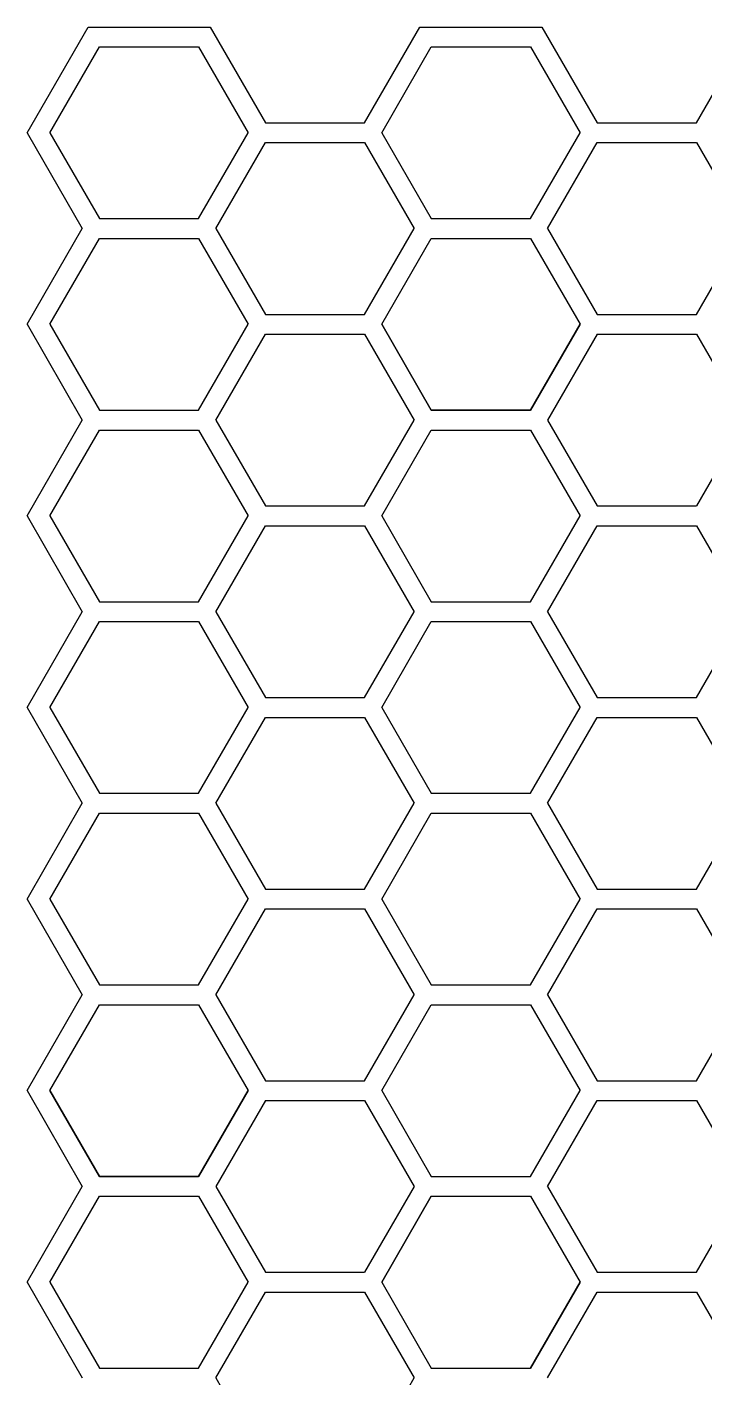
# Model space of a CAD drawing. Header units: millimetres. Extents: x 606 to 1123, y -612 to 146.
# Drawn here: x 605.7 to 742.4, y -146.7 to 125.7 of the extents above; entities that cross this region are included whole.
import ezdxf

# ---------------------------------------------------------------- set-up
doc = ezdxf.new("R2010")
doc.units = ezdxf.units.MM
doc.layers.get('0').update_dxf_attribs({"linetype": 'CONTINUOUS', "lineweight": 25})

msp = doc.modelspace()

# ---------------------------------------------------------------- linework, layer by layer
for p, q in [((605.67, 104.42), (617.98, 125.74)), ((605.67, 104.42), (617.98, 125.74)), ((605.67, 104.42), (617.98, 125.74)), ((617.98, 125.74), (642.6, 125.74)), ((617.98, 125.74), (642.6, 125.74)), ((617.98, 125.74), (642.6, 125.74)), ((642.6, 125.74), (653.76, 106.42)), ((642.6, 125.74), (653.76, 106.42)), ((642.6, 125.74), (653.76, 106.42)), ((673.76, 106.42), (684.91, 125.74)), ((673.76, 106.42), (684.91, 125.74)), ((673.76, 106.42), (684.91, 125.74)), ((684.91, 125.74), (709.53, 125.74)), ((684.91, 125.74), (709.53, 125.74)), ((684.91, 125.74), (709.53, 125.74)), ((709.53, 125.74), (720.68, 106.42)), ((709.53, 125.74), (720.68, 106.42)), ((709.53, 125.74), (720.68, 106.42)), ((740.68, 106.42), (751.84, 125.74)), ((740.68, 106.42), (751.84, 125.74)), ((740.68, 106.42), (751.84, 125.74)), ((610.29, 104.42), (620.29, 121.74)), ((610.29, 104.42), (620.29, 121.74)), ((610.29, 104.42), (620.29, 121.74)), ((620.29, 121.74), (640.29, 121.74)), ((620.29, 121.74), (640.29, 121.74)), ((620.29, 121.74), (640.29, 121.74)), ((640.29, 121.74), (650.29, 104.42)), ((640.29, 121.74), (650.29, 104.42)), ((640.29, 121.74), (650.29, 104.42)), ((677.22, 104.42), (687.22, 121.74)), ((677.22, 104.42), (687.22, 121.74)), ((677.22, 104.42), (687.22, 121.74)), ((687.22, 121.74), (707.22, 121.74)), ((687.22, 121.74), (707.22, 121.74)), ((687.22, 121.74), (707.22, 121.74)), ((707.22, 121.74), (717.22, 104.42)), ((707.22, 121.74), (717.22, 104.42)), ((707.22, 121.74), (717.22, 104.42)), ((653.76, 106.42), (673.76, 106.42)), ((653.76, 106.42), (673.76, 106.42)), ((653.76, 106.42), (673.76, 106.42)), ((720.68, 106.42), (740.68, 106.42)), ((720.68, 106.42), (740.68, 106.42)), ((720.68, 106.42), (740.68, 106.42)), ((605.67, 104.42), (616.83, 85.1)), ((605.67, 104.42), (616.83, 85.1)), ((605.67, 104.42), (616.83, 85.1)), ((610.29, 104.42), (620.29, 87.1)), ((610.29, 104.42), (620.29, 87.1)), ((610.29, 104.42), (620.29, 87.1)), ((640.29, 87.1), (650.29, 104.42)), ((640.29, 87.1), (650.29, 104.42)), ((640.29, 87.1), (650.29, 104.42)), ((677.22, 104.42), (687.22, 87.1)), ((677.22, 104.42), (687.22, 87.1)), ((677.22, 104.42), (687.22, 87.1)), ((707.22, 87.1), (717.22, 104.42)), ((707.22, 87.1), (717.22, 104.42)), ((707.22, 87.1), (717.22, 104.42)), ((643.76, 85.1), (653.76, 102.42)), ((643.76, 85.1), (653.76, 102.42)), ((643.76, 85.1), (653.76, 102.42)), ((653.76, 102.42), (673.76, 102.42)), ((653.76, 102.42), (673.76, 102.42)), ((653.76, 102.42), (673.76, 102.42)), ((673.76, 102.42), (683.76, 85.1)), ((673.76, 102.42), (683.76, 85.1)), ((673.76, 102.42), (683.76, 85.1)), ((710.68, 85.1), (720.68, 102.42)), ((710.68, 85.1), (720.68, 102.42)), ((710.68, 85.1), (720.68, 102.42)), ((720.68, 102.42), (740.68, 102.42)), ((720.68, 102.42), (740.68, 102.42)), ((720.68, 102.42), (740.68, 102.42)), ((740.68, 102.42), (750.68, 85.1)), ((740.68, 102.42), (750.68, 85.1)), ((740.68, 102.42), (750.68, 85.1)), ((605.67, 65.78), (616.83, 85.1)), ((605.67, 65.78), (616.83, 85.1)), ((605.67, 65.78), (616.83, 85.1)), ((620.29, 87.1), (640.29, 87.1)), ((620.29, 87.1), (640.29, 87.1)), ((620.29, 87.1), (640.29, 87.1)), ((643.76, 85.1), (653.76, 67.78)), ((643.76, 85.1), (653.76, 67.78)), ((643.76, 85.1), (653.76, 67.78)), ((673.76, 67.78), (683.76, 85.1)), ((673.76, 67.78), (683.76, 85.1)), ((673.76, 67.78), (683.76, 85.1)), ((687.22, 87.1), (707.22, 87.1)), ((687.22, 87.1), (707.22, 87.1)), ((687.22, 87.1), (707.22, 87.1)), ((687.22, 87.1), (707.22, 87.1)), ((687.22, 87.1), (707.22, 87.1)), ((687.22, 87.1), (707.22, 87.1)), ((687.22, 87.1), (707.22, 87.1)), ((687.22, 87.1), (707.22, 87.1)), ((687.22, 87.1), (707.22, 87.1)), ((710.68, 85.1), (720.68, 67.78)), ((710.68, 85.1), (720.68, 67.78)), ((710.68, 85.1), (720.68, 67.78)), ((740.68, 67.78), (750.68, 85.1)), ((740.68, 67.78), (750.68, 85.1)), ((740.68, 67.78), (750.68, 85.1)), ((610.29, 65.78), (620.29, 83.1)), ((610.29, 65.78), (620.29, 83.1)), ((610.29, 65.78), (620.29, 83.1)), ((620.29, 83.1), (640.29, 83.1)), ((620.29, 83.1), (640.29, 83.1)), ((620.29, 83.1), (640.29, 83.1)), ((640.29, 83.1), (650.29, 65.78)), ((640.29, 83.1), (650.29, 65.78)), ((640.29, 83.1), (650.29, 65.78)), ((677.22, 65.78), (687.22, 83.1)), ((677.22, 65.78), (687.22, 83.1)), ((677.22, 65.78), (687.22, 83.1)), ((687.22, 83.1), (707.22, 83.1)), ((687.22, 83.1), (707.22, 83.1)), ((687.22, 83.1), (707.22, 83.1)), ((687.22, 83.1), (707.22, 83.1)), ((687.22, 83.1), (707.22, 83.1)), ((687.22, 83.1), (707.22, 83.1)), ((707.22, 83.1), (717.22, 65.78)), ((707.22, 83.1), (717.22, 65.78)), ((707.22, 83.1), (717.22, 65.78)), ((605.67, 65.78), (616.83, 46.46)), ((605.67, 65.78), (616.83, 46.46)), ((605.67, 65.78), (616.83, 46.46)), ((610.29, 65.78), (620.29, 48.46)), ((610.29, 65.78), (620.29, 48.46)), ((610.29, 65.78), (620.29, 48.46)), ((640.29, 48.46), (650.29, 65.78)), ((640.29, 48.46), (650.29, 65.78)), ((640.29, 48.46), (650.29, 65.78)), ((653.76, 67.78), (673.76, 67.78)), ((653.76, 67.78), (673.76, 67.78)), ((653.76, 67.78), (673.76, 67.78)), ((677.22, 65.78), (687.22, 48.46)), ((687.22, 48.46), (677.22, 65.78)), ((677.22, 65.78), (687.22, 48.46)), ((687.22, 48.46), (677.22, 65.78)), ((677.22, 65.78), (687.22, 48.46)), ((687.22, 48.46), (677.22, 65.78)), ((717.22, 65.78), (707.22, 48.46)), ((707.22, 48.46), (717.22, 65.78)), ((717.22, 65.78), (707.22, 48.46)), ((707.22, 48.46), (717.22, 65.78)), ((717.22, 65.78), (707.22, 48.46)), ((707.22, 48.46), (717.22, 65.78)), ((720.68, 67.78), (740.68, 67.78)), ((720.68, 67.78), (740.68, 67.78)), ((720.68, 67.78), (740.68, 67.78)), ((643.76, 46.46), (653.76, 63.78)), ((643.76, 46.46), (653.76, 63.78)), ((643.76, 46.46), (653.76, 63.78)), ((653.76, 63.78), (673.76, 63.78)), ((653.76, 63.78), (673.76, 63.78)), ((653.76, 63.78), (673.76, 63.78)), ((673.76, 63.78), (683.76, 46.46)), ((673.76, 63.78), (683.76, 46.46)), ((673.76, 63.78), (683.76, 46.46)), ((720.68, 63.78), (710.68, 46.46)), ((720.68, 63.78), (710.68, 46.46)), ((720.68, 63.78), (710.68, 46.46)), ((720.68, 63.78), (740.68, 63.78)), ((720.68, 63.78), (740.68, 63.78)), ((720.68, 63.78), (740.68, 63.78)), ((740.68, 63.78), (750.68, 46.46)), ((740.68, 63.78), (750.68, 46.46)), ((740.68, 63.78), (750.68, 46.46)), ((605.67, 27.14), (616.83, 46.46)), ((605.67, 27.14), (616.83, 46.46)), ((605.67, 27.14), (616.83, 46.46)), ((620.29, 48.46), (640.29, 48.46)), ((620.29, 48.46), (640.29, 48.46)), ((620.29, 48.46), (640.29, 48.46)), ((643.76, 46.46), (653.76, 29.14)), ((643.76, 46.46), (653.76, 29.14)), ((643.76, 46.46), (653.76, 29.14)), ((673.76, 29.14), (683.76, 46.46)), ((673.76, 29.14), (683.76, 46.46)), ((673.76, 29.14), (683.76, 46.46)), ((707.22, 48.46), (687.22, 48.46)), ((687.22, 48.46), (707.22, 48.46)), ((707.22, 48.46), (687.22, 48.46)), ((687.22, 48.46), (707.22, 48.46)), ((707.22, 48.46), (687.22, 48.46)), ((687.22, 48.46), (707.22, 48.46)), ((710.68, 46.46), (720.68, 29.14)), ((710.68, 46.46), (720.68, 29.14)), ((710.68, 46.46), (720.68, 29.14)), ((750.68, 46.46), (740.68, 29.14)), ((750.68, 46.46), (740.68, 29.14)), ((750.68, 46.46), (740.68, 29.14)), ((610.29, 27.14), (620.29, 44.46)), ((610.29, 27.14), (620.29, 44.46)), ((610.29, 27.14), (620.29, 44.46)), ((620.29, 44.46), (640.29, 44.46)), ((620.29, 44.46), (640.29, 44.46)), ((620.29, 44.46), (640.29, 44.46)), ((640.29, 44.46), (650.29, 27.14)), ((640.29, 44.46), (650.29, 27.14)), ((640.29, 44.46), (650.29, 27.14)), ((677.22, 27.14), (687.22, 44.46)), ((677.22, 27.14), (687.22, 44.46)), ((677.22, 27.14), (687.22, 44.46)), ((687.22, 44.46), (707.22, 44.46)), ((687.22, 44.46), (707.22, 44.46)), ((687.22, 44.46), (707.22, 44.46)), ((707.22, 44.46), (717.22, 27.14)), ((707.22, 44.46), (717.22, 27.14)), ((707.22, 44.46), (717.22, 27.14)), ((653.76, 29.14), (673.76, 29.14)), ((653.76, 29.14), (673.76, 29.14)), ((653.76, 29.14), (673.76, 29.14)), ((720.68, 29.14), (740.68, 29.14)), ((720.68, 29.14), (740.68, 29.14)), ((720.68, 29.14), (740.68, 29.14)), ((605.67, 27.14), (616.83, 7.82)), ((605.67, 27.14), (616.83, 7.82)), ((605.67, 27.14), (616.83, 7.82)), ((610.29, 27.14), (620.29, 9.82)), ((610.29, 27.14), (620.29, 9.82)), ((610.29, 27.14), (620.29, 9.82)), ((640.29, 9.82), (650.29, 27.14)), ((640.29, 9.82), (650.29, 27.14)), ((640.29, 9.82), (650.29, 27.14)), ((643.76, 7.82), (653.76, 25.14)), ((643.76, 7.82), (653.76, 25.14)), ((643.76, 7.82), (653.76, 25.14)), ((653.76, 25.14), (673.76, 25.14)), ((653.76, 25.14), (673.76, 25.14)), ((653.76, 25.14), (673.76, 25.14)), ((673.76, 25.14), (683.76, 7.82)), ((673.76, 25.14), (683.76, 7.82)), ((673.76, 25.14), (683.76, 7.82)), ((677.22, 27.14), (687.22, 9.82)), ((677.22, 27.14), (687.22, 9.82)), ((677.22, 27.14), (687.22, 9.82)), ((707.22, 9.82), (717.22, 27.14)), ((707.22, 9.82), (717.22, 27.14)), ((707.22, 9.82), (717.22, 27.14)), ((710.68, 7.82), (720.68, 25.14)), ((710.68, 7.82), (720.68, 25.14)), ((710.68, 7.82), (720.68, 25.14)), ((720.68, 25.14), (740.68, 25.14)), ((720.68, 25.14), (740.68, 25.14)), ((720.68, 25.14), (740.68, 25.14)), ((740.68, 25.14), (750.68, 7.82)), ((740.68, 25.14), (750.68, 7.82)), ((740.68, 25.14), (750.68, 7.82)), ((620.29, 9.82), (640.29, 9.82)), ((620.29, 9.82), (640.29, 9.82)), ((620.29, 9.82), (640.29, 9.82)), ((687.22, 9.82), (707.22, 9.82)), ((687.22, 9.82), (707.22, 9.82)), ((687.22, 9.82), (707.22, 9.82)), ((605.67, -11.5), (616.83, 7.82)), ((605.67, -11.5), (616.83, 7.82)), ((605.67, -11.5), (616.83, 7.82)), ((610.29, -11.5), (620.29, 5.82)), ((610.29, -11.5), (620.29, 5.82)), ((610.29, -11.5), (620.29, 5.82)), ((620.29, 5.82), (640.29, 5.82)), ((620.29, 5.82), (640.29, 5.82)), ((620.29, 5.82), (640.29, 5.82)), ((640.29, 5.82), (650.29, -11.5)), ((640.29, 5.82), (650.29, -11.5)), ((640.29, 5.82), (650.29, -11.5)), ((643.76, 7.82), (653.76, -9.5)), ((643.76, 7.82), (653.76, -9.5)), ((643.76, 7.82), (653.76, -9.5)), ((673.76, -9.5), (683.76, 7.82)), ((673.76, -9.5), (683.76, 7.82)), ((673.76, -9.5), (683.76, 7.82)), ((677.22, -11.5), (687.22, 5.82)), ((677.22, -11.5), (687.22, 5.82)), ((677.22, -11.5), (687.22, 5.82)), ((687.22, 5.82), (707.22, 5.82)), ((687.22, 5.82), (707.22, 5.82)), ((687.22, 5.82), (707.22, 5.82)), ((707.22, 5.82), (717.22, -11.5)), ((707.22, 5.82), (717.22, -11.5)), ((707.22, 5.82), (717.22, -11.5)), ((710.68, 7.82), (720.68, -9.5)), ((710.68, 7.82), (720.68, -9.5)), ((710.68, 7.82), (720.68, -9.5)), ((740.68, -9.5), (750.68, 7.82)), ((740.68, -9.5), (750.68, 7.82)), ((740.68, -9.5), (750.68, 7.82)), ((653.76, -9.5), (673.76, -9.5)), ((653.76, -9.5), (673.76, -9.5)), ((653.76, -9.5), (673.76, -9.5)), ((720.68, -9.5), (740.68, -9.5)), ((720.68, -9.5), (740.68, -9.5)), ((720.68, -9.5), (740.68, -9.5)), ((605.67, -11.5), (616.83, -30.82)), ((605.67, -11.5), (616.83, -30.82)), ((605.67, -11.5), (616.83, -30.82)), ((610.29, -11.5), (620.29, -28.82)), ((610.29, -11.5), (620.29, -28.82)), ((610.29, -11.5), (620.29, -28.82)), ((640.29, -28.82), (650.29, -11.5)), ((640.29, -28.82), (650.29, -11.5)), ((640.29, -28.82), (650.29, -11.5)), ((643.76, -30.82), (653.76, -13.5)), ((643.76, -30.82), (653.76, -13.5)), ((643.76, -30.82), (653.76, -13.5)), ((653.76, -13.5), (673.76, -13.5)), ((653.76, -13.5), (673.76, -13.5)), ((653.76, -13.5), (673.76, -13.5)), ((673.76, -13.5), (683.76, -30.82)), ((673.76, -13.5), (683.76, -30.82)), ((673.76, -13.5), (683.76, -30.82)), ((677.22, -11.5), (687.22, -28.82)), ((677.22, -11.5), (687.22, -28.82)), ((677.22, -11.5), (687.22, -28.82)), ((707.22, -28.82), (717.22, -11.5)), ((707.22, -28.82), (717.22, -11.5)), ((707.22, -28.82), (717.22, -11.5)), ((710.68, -30.82), (720.68, -13.5)), ((710.68, -30.82), (720.68, -13.5)), ((710.68, -30.82), (720.68, -13.5)), ((710.68, -30.82), (720.68, -13.5)), ((710.68, -30.82), (720.68, -13.5)), ((710.68, -30.82), (720.68, -13.5)), ((720.68, -13.5), (740.68, -13.5)), ((720.68, -13.5), (740.68, -13.5)), ((720.68, -13.5), (740.68, -13.5)), ((720.68, -13.5), (740.68, -13.5)), ((720.68, -13.5), (740.68, -13.5)), ((720.68, -13.5), (740.68, -13.5)), ((740.68, -13.5), (750.68, -30.82)), ((740.68, -13.5), (750.68, -30.82)), ((740.68, -13.5), (750.68, -30.82)), ((740.68, -13.5), (750.68, -30.82)), ((740.68, -13.5), (750.68, -30.82)), ((740.68, -13.5), (750.68, -30.82)), ((620.29, -28.82), (640.29, -28.82)), ((620.29, -28.82), (640.29, -28.82)), ((620.29, -28.82), (640.29, -28.82)), ((687.22, -28.82), (707.22, -28.82)), ((687.22, -28.82), (707.22, -28.82)), ((687.22, -28.82), (707.22, -28.82)), ((605.67, -50.14), (616.83, -30.82)), ((605.67, -50.14), (616.83, -30.82)), ((605.67, -50.14), (616.83, -30.82)), ((643.76, -30.82), (653.76, -48.14)), ((643.76, -30.82), (653.76, -48.14)), ((643.76, -30.82), (653.76, -48.14)), ((673.76, -48.14), (683.76, -30.82)), ((673.76, -48.14), (683.76, -30.82)), ((673.76, -48.14), (683.76, -30.82)), ((710.68, -30.82), (720.68, -48.14)), ((710.68, -30.82), (720.68, -48.14)), ((710.68, -30.82), (720.68, -48.14)), ((710.68, -30.82), (720.68, -48.14)), ((710.68, -30.82), (720.68, -48.14)), ((710.68, -30.82), (720.68, -48.14)), ((740.68, -48.14), (750.68, -30.82)), ((740.68, -48.14), (750.68, -30.82)), ((740.68, -48.14), (750.68, -30.82)), ((740.68, -48.14), (750.68, -30.82)), ((740.68, -48.14), (750.68, -30.82)), ((740.68, -48.14), (750.68, -30.82)), ((610.29, -50.14), (620.29, -32.82)), ((610.29, -50.14), (620.29, -32.82)), ((610.29, -50.14), (620.29, -32.82)), ((620.29, -32.82), (640.29, -32.82)), ((620.29, -32.82), (640.29, -32.82)), ((620.29, -32.82), (640.29, -32.82)), ((640.29, -32.82), (650.29, -50.14)), ((640.29, -32.82), (650.29, -50.14)), ((640.29, -32.82), (650.29, -50.14)), ((677.22, -50.14), (687.22, -32.82)), ((677.22, -50.14), (687.22, -32.82)), ((677.22, -50.14), (687.22, -32.82)), ((677.22, -50.14), (687.22, -32.82)), ((677.22, -50.14), (687.22, -32.82)), ((677.22, -50.14), (687.22, -32.82)), ((687.22, -32.82), (707.22, -32.82)), ((687.22, -32.82), (707.22, -32.82)), ((687.22, -32.82), (707.22, -32.82)), ((687.22, -32.82), (707.22, -32.82)), ((687.22, -32.82), (707.22, -32.82)), ((687.22, -32.82), (707.22, -32.82)), ((707.22, -32.82), (717.22, -50.14)), ((707.22, -32.82), (717.22, -50.14)), ((707.22, -32.82), (717.22, -50.14)), ((707.22, -32.82), (717.22, -50.14)), ((707.22, -32.82), (717.22, -50.14)), ((707.22, -32.82), (717.22, -50.14)), ((653.76, -48.14), (673.76, -48.14)), ((653.76, -48.14), (673.76, -48.14)), ((653.76, -48.14), (673.76, -48.14)), ((720.68, -48.14), (740.68, -48.14)), ((720.68, -48.14), (740.68, -48.14)), ((720.68, -48.14), (740.68, -48.14)), ((720.68, -48.14), (740.68, -48.14)), ((720.68, -48.14), (740.68, -48.14)), ((720.68, -48.14), (740.68, -48.14)), ((605.67, -50.14), (616.83, -69.46)), ((605.67, -50.14), (616.83, -69.46)), ((605.67, -50.14), (616.83, -69.46)), ((610.29, -50.14), (620.29, -67.46)), ((610.29, -50.14), (620.29, -67.46)), ((610.29, -50.14), (620.29, -67.46)), ((640.29, -67.46), (650.29, -50.14)), ((640.29, -67.46), (650.29, -50.14)), ((640.29, -67.46), (650.29, -50.14)), ((677.22, -50.14), (687.22, -67.46)), ((677.22, -50.14), (687.22, -67.46)), ((677.22, -50.14), (687.22, -67.46)), ((677.22, -50.14), (687.22, -67.46)), ((677.22, -50.14), (687.22, -67.46)), ((677.22, -50.14), (687.22, -67.46)), ((707.22, -67.46), (717.22, -50.14)), ((707.22, -67.46), (717.22, -50.14)), ((707.22, -67.46), (717.22, -50.14)), ((707.22, -67.46), (717.22, -50.14)), ((707.22, -67.46), (717.22, -50.14)), ((707.22, -67.46), (717.22, -50.14)), ((643.76, -69.46), (653.76, -52.14)), ((643.76, -69.46), (653.76, -52.14)), ((643.76, -69.46), (653.76, -52.14)), ((653.76, -52.14), (673.76, -52.14)), ((653.76, -52.14), (673.76, -52.14)), ((653.76, -52.14), (673.76, -52.14)), ((673.76, -52.14), (683.76, -69.46)), ((673.76, -52.14), (683.76, -69.46)), ((673.76, -52.14), (683.76, -69.46)), ((710.68, -69.46), (720.68, -52.14)), ((710.68, -69.46), (720.68, -52.14)), ((710.68, -69.46), (720.68, -52.14)), ((710.68, -69.46), (720.68, -52.14)), ((710.68, -69.46), (720.68, -52.14)), ((710.68, -69.46), (720.68, -52.14)), ((720.68, -52.14), (740.68, -52.14)), ((720.68, -52.14), (740.68, -52.14)), ((720.68, -52.14), (740.68, -52.14)), ((720.68, -52.14), (740.68, -52.14)), ((720.68, -52.14), (740.68, -52.14)), ((720.68, -52.14), (740.68, -52.14)), ((740.68, -52.14), (750.68, -69.46)), ((740.68, -52.14), (750.68, -69.46)), ((740.68, -52.14), (750.68, -69.46)), ((740.68, -52.14), (750.68, -69.46)), ((740.68, -52.14), (750.68, -69.46)), ((740.68, -52.14), (750.68, -69.46)), ((620.29, -67.46), (640.29, -67.46)), ((620.29, -67.46), (640.29, -67.46)), ((620.29, -67.46), (640.29, -67.46)), ((620.29, -67.46), (640.29, -67.46)), ((620.29, -67.46), (640.29, -67.46)), ((620.29, -67.46), (640.29, -67.46)), ((620.29, -67.46), (640.29, -67.46)), ((620.29, -67.46), (640.29, -67.46)), ((620.29, -67.46), (640.29, -67.46)), ((687.22, -67.46), (707.22, -67.46)), ((687.22, -67.46), (707.22, -67.46)), ((687.22, -67.46), (707.22, -67.46)), ((687.22, -67.46), (707.22, -67.46)), ((687.22, -67.46), (707.22, -67.46)), ((687.22, -67.46), (707.22, -67.46)), ((605.67, -88.78), (616.83, -69.46)), ((605.67, -88.78), (616.83, -69.46)), ((605.67, -88.78), (616.83, -69.46)), ((643.76, -69.46), (653.76, -86.78)), ((643.76, -69.46), (653.76, -86.78)), ((643.76, -69.46), (653.76, -86.78)), ((673.76, -86.78), (683.76, -69.46)), ((673.76, -86.78), (683.76, -69.46)), ((673.76, -86.78), (683.76, -69.46)), ((710.68, -69.46), (720.68, -86.78)), ((710.68, -69.46), (720.68, -86.78)), ((710.68, -69.46), (720.68, -86.78)), ((710.68, -69.46), (720.68, -86.78)), ((710.68, -69.46), (720.68, -86.78)), ((710.68, -69.46), (720.68, -86.78)), ((740.68, -86.78), (750.68, -69.46)), ((740.68, -86.78), (750.68, -69.46)), ((740.68, -86.78), (750.68, -69.46)), ((740.68, -86.78), (750.68, -69.46)), ((740.68, -86.78), (750.68, -69.46)), ((740.68, -86.78), (750.68, -69.46)), ((610.29, -88.78), (620.29, -71.46)), ((610.29, -88.78), (620.29, -71.46)), ((610.29, -88.78), (620.29, -71.46)), ((620.29, -71.46), (640.29, -71.46)), ((620.29, -71.46), (640.29, -71.46)), ((620.29, -71.46), (640.29, -71.46)), ((620.29, -71.46), (640.29, -71.46)), ((620.29, -71.46), (640.29, -71.46)), ((620.29, -71.46), (640.29, -71.46)), ((640.29, -71.46), (650.29, -88.78)), ((640.29, -71.46), (650.29, -88.78)), ((640.29, -71.46), (650.29, -88.78)), ((677.22, -88.78), (687.22, -71.46)), ((677.22, -88.78), (687.22, -71.46)), ((677.22, -88.78), (687.22, -71.46)), ((677.22, -88.78), (687.22, -71.46)), ((677.22, -88.78), (687.22, -71.46)), ((677.22, -88.78), (687.22, -71.46)), ((687.22, -71.46), (707.22, -71.46)), ((687.22, -71.46), (707.22, -71.46)), ((687.22, -71.46), (707.22, -71.46)), ((687.22, -71.46), (707.22, -71.46)), ((687.22, -71.46), (707.22, -71.46)), ((687.22, -71.46), (707.22, -71.46)), ((707.22, -71.46), (717.22, -88.78)), ((707.22, -71.46), (717.22, -88.78)), ((707.22, -71.46), (717.22, -88.78)), ((707.22, -71.46), (717.22, -88.78)), ((707.22, -71.46), (717.22, -88.78)), ((707.22, -71.46), (717.22, -88.78)), ((653.76, -86.78), (673.76, -86.78)), ((653.76, -86.78), (673.76, -86.78)), ((653.76, -86.78), (673.76, -86.78)), ((720.68, -86.78), (740.68, -86.78)), ((720.68, -86.78), (740.68, -86.78)), ((720.68, -86.78), (740.68, -86.78)), ((720.68, -86.78), (740.68, -86.78)), ((720.68, -86.78), (740.68, -86.78)), ((720.68, -86.78), (740.68, -86.78)), ((605.67, -88.78), (616.83, -108.1)), ((605.67, -88.78), (616.83, -108.1)), ((605.67, -88.78), (616.83, -108.1)), ((610.29, -88.78), (620.29, -106.1)), ((620.29, -106.1), (610.29, -88.78)), ((610.29, -88.78), (620.29, -106.1)), ((620.29, -106.1), (610.29, -88.78)), ((610.29, -88.78), (620.29, -106.1)), ((620.29, -106.1), (610.29, -88.78)), ((650.29, -88.78), (640.29, -106.1)), ((640.29, -106.1), (650.29, -88.78)), ((650.29, -88.78), (640.29, -106.1)), ((640.29, -106.1), (650.29, -88.78)), ((650.29, -88.78), (640.29, -106.1)), ((640.29, -106.1), (650.29, -88.78)), ((677.22, -88.78), (687.22, -106.1)), ((677.22, -88.78), (687.22, -106.1)), ((677.22, -88.78), (687.22, -106.1)), ((677.22, -88.78), (687.22, -106.1)), ((677.22, -88.78), (687.22, -106.1)), ((677.22, -88.78), (687.22, -106.1)), ((707.22, -106.1), (717.22, -88.78)), ((707.22, -106.1), (717.22, -88.78)), ((707.22, -106.1), (717.22, -88.78)), ((707.22, -106.1), (717.22, -88.78)), ((707.22, -106.1), (717.22, -88.78)), ((707.22, -106.1), (717.22, -88.78)), ((653.76, -90.78), (643.76, -108.1)), ((653.76, -90.78), (643.76, -108.1)), ((653.76, -90.78), (643.76, -108.1)), ((653.76, -90.78), (673.76, -90.78)), ((653.76, -90.78), (673.76, -90.78)), ((653.76, -90.78), (673.76, -90.78)), ((673.76, -90.78), (683.76, -108.1)), ((673.76, -90.78), (683.76, -108.1)), ((673.76, -90.78), (683.76, -108.1)), ((710.68, -108.1), (720.68, -90.78)), ((710.68, -108.1), (720.68, -90.78)), ((710.68, -108.1), (720.68, -90.78)), ((710.68, -108.1), (720.68, -90.78)), ((710.68, -108.1), (720.68, -90.78)), ((710.68, -108.1), (720.68, -90.78)), ((720.68, -90.78), (740.68, -90.78)), ((720.68, -90.78), (740.68, -90.78)), ((720.68, -90.78), (740.68, -90.78)), ((720.68, -90.78), (740.68, -90.78)), ((720.68, -90.78), (740.68, -90.78)), ((720.68, -90.78), (740.68, -90.78)), ((740.68, -90.78), (750.68, -108.1)), ((740.68, -90.78), (750.68, -108.1)), ((740.68, -90.78), (750.68, -108.1)), ((740.68, -90.78), (750.68, -108.1)), ((740.68, -90.78), (750.68, -108.1)), ((740.68, -90.78), (750.68, -108.1)), ((640.29, -106.1), (620.29, -106.1)), ((620.29, -106.1), (640.29, -106.1)), ((640.29, -106.1), (620.29, -106.1)), ((620.29, -106.1), (640.29, -106.1)), ((640.29, -106.1), (620.29, -106.1)), ((620.29, -106.1), (640.29, -106.1)), ((687.22, -106.1), (707.22, -106.1)), ((687.22, -106.1), (707.22, -106.1)), ((687.22, -106.1), (707.22, -106.1)), ((687.22, -106.1), (707.22, -106.1)), ((687.22, -106.1), (707.22, -106.1)), ((687.22, -106.1), (707.22, -106.1)), ((605.67, -127.42), (616.83, -108.1)), ((605.67, -127.42), (616.83, -108.1)), ((605.67, -127.42), (616.83, -108.1)), ((643.76, -108.1), (653.76, -125.42)), ((643.76, -108.1), (653.76, -125.42)), ((643.76, -108.1), (653.76, -125.42)), ((683.76, -108.1), (673.76, -125.42)), ((683.76, -108.1), (673.76, -125.42)), ((683.76, -108.1), (673.76, -125.42)), ((710.68, -108.1), (720.68, -125.42)), ((710.68, -108.1), (720.68, -125.42)), ((710.68, -108.1), (720.68, -125.42)), ((710.68, -108.1), (720.68, -125.42)), ((710.68, -108.1), (720.68, -125.42)), ((710.68, -108.1), (720.68, -125.42)), ((740.68, -125.42), (750.68, -108.1)), ((740.68, -125.42), (750.68, -108.1)), ((740.68, -125.42), (750.68, -108.1)), ((740.68, -125.42), (750.68, -108.1)), ((740.68, -125.42), (750.68, -108.1)), ((740.68, -125.42), (750.68, -108.1)), ((610.29, -127.42), (620.29, -110.1)), ((610.29, -127.42), (620.29, -110.1)), ((610.29, -127.42), (620.29, -110.1)), ((620.29, -110.1), (640.29, -110.1)), ((620.29, -110.1), (640.29, -110.1)), ((620.29, -110.1), (640.29, -110.1)), ((640.29, -110.1), (650.29, -127.42)), ((640.29, -110.1), (650.29, -127.42)), ((640.29, -110.1), (650.29, -127.42)), ((677.22, -127.42), (687.22, -110.1)), ((687.22, -110.1), (677.22, -127.42)), ((677.22, -127.42), (687.22, -110.1)), ((687.22, -110.1), (677.22, -127.42)), ((677.22, -127.42), (687.22, -110.1)), ((687.22, -110.1), (677.22, -127.42)), ((687.22, -110.1), (707.22, -110.1)), ((687.22, -110.1), (707.22, -110.1)), ((687.22, -110.1), (707.22, -110.1)), ((687.22, -110.1), (707.22, -110.1)), ((687.22, -110.1), (707.22, -110.1)), ((687.22, -110.1), (707.22, -110.1)), ((707.22, -110.1), (717.22, -127.42)), ((707.22, -110.1), (717.22, -127.42)), ((707.22, -110.1), (717.22, -127.42)), ((707.22, -110.1), (717.22, -127.42)), ((707.22, -110.1), (717.22, -127.42)), ((707.22, -110.1), (717.22, -127.42)), ((605.67, -127.42), (616.83, -146.74)), ((605.67, -127.42), (616.83, -146.74)), ((605.67, -127.42), (616.83, -146.74)), ((610.29, -127.42), (620.29, -144.74)), ((610.29, -127.42), (620.29, -144.74)), ((610.29, -127.42), (620.29, -144.74)), ((640.29, -144.74), (650.29, -127.42)), ((640.29, -144.74), (650.29, -127.42)), ((640.29, -144.74), (650.29, -127.42)), ((653.76, -125.42), (673.76, -125.42)), ((653.76, -125.42), (673.76, -125.42)), ((653.76, -125.42), (673.76, -125.42)), ((677.22, -127.42), (687.22, -144.74)), ((677.22, -127.42), (687.22, -144.74)), ((677.22, -127.42), (687.22, -144.74)), ((677.22, -127.42), (687.22, -144.74)), ((677.22, -127.42), (687.22, -144.74)), ((677.22, -127.42), (687.22, -144.74)), ((707.22, -144.74), (717.22, -127.42)), ((717.22, -127.42), (707.22, -144.74)), ((707.22, -144.74), (717.22, -127.42)), ((717.22, -127.42), (707.22, -144.74)), ((707.22, -144.74), (717.22, -127.42)), ((717.22, -127.42), (707.22, -144.74)), ((720.68, -125.42), (740.68, -125.42)), ((720.68, -125.42), (740.68, -125.42)), ((720.68, -125.42), (740.68, -125.42)), ((720.68, -125.42), (740.68, -125.42)), ((720.68, -125.42), (740.68, -125.42)), ((720.68, -125.42), (740.68, -125.42)), ((643.76, -146.74), (653.76, -129.42)), ((643.76, -146.74), (653.76, -129.42)), ((643.76, -146.74), (653.76, -129.42)), ((643.76, -146.74), (653.76, -129.42)), ((643.76, -146.74), (653.76, -129.42)), ((643.76, -146.74), (653.76, -129.42)), ((653.76, -129.42), (673.76, -129.42)), ((653.76, -129.42), (673.76, -129.42)), ((653.76, -129.42), (673.76, -129.42)), ((653.76, -129.42), (673.76, -129.42)), ((653.76, -129.42), (673.76, -129.42)), ((653.76, -129.42), (673.76, -129.42)), ((673.76, -129.42), (683.76, -146.74)), ((673.76, -129.42), (683.76, -146.74)), ((673.76, -129.42), (683.76, -146.74)), ((673.76, -129.42), (683.76, -146.74)), ((673.76, -129.42), (683.76, -146.74)), ((673.76, -129.42), (683.76, -146.74)), ((710.68, -146.74), (720.68, -129.42)), ((710.68, -146.74), (720.68, -129.42)), ((710.68, -146.74), (720.68, -129.42)), ((710.68, -146.74), (720.68, -129.42)), ((710.68, -146.74), (720.68, -129.42)), ((710.68, -146.74), (720.68, -129.42)), ((720.68, -129.42), (740.68, -129.42)), ((720.68, -129.42), (740.68, -129.42)), ((720.68, -129.42), (740.68, -129.42)), ((720.68, -129.42), (740.68, -129.42)), ((720.68, -129.42), (740.68, -129.42)), ((720.68, -129.42), (740.68, -129.42)), ((740.68, -129.42), (750.68, -146.74)), ((740.68, -129.42), (750.68, -146.74)), ((740.68, -129.42), (750.68, -146.74)), ((740.68, -129.42), (750.68, -146.74)), ((740.68, -129.42), (750.68, -146.74)), ((740.68, -129.42), (750.68, -146.74)), ((620.29, -144.74), (640.29, -144.74)), ((620.29, -144.74), (640.29, -144.74)), ((620.29, -144.74), (640.29, -144.74)), ((643.76, -146.74), (653.76, -164.06)), ((643.76, -146.74), (653.76, -164.06)), ((643.76, -146.74), (653.76, -164.06)), ((643.76, -146.74), (653.76, -164.06)), ((643.76, -146.74), (653.76, -164.06)), ((643.76, -146.74), (653.76, -164.06)), ((673.76, -164.06), (683.76, -146.74)), ((673.76, -164.06), (683.76, -146.74)), ((673.76, -164.06), (683.76, -146.74)), ((673.76, -164.06), (683.76, -146.74)), ((673.76, -164.06), (683.76, -146.74)), ((673.76, -164.06), (683.76, -146.74)), ((687.22, -144.74), (707.22, -144.74)), ((687.22, -144.74), (707.22, -144.74)), ((687.22, -144.74), (707.22, -144.74)), ((687.22, -144.74), (707.22, -144.74)), ((687.22, -144.74), (707.22, -144.74)), ((687.22, -144.74), (707.22, -144.74))]:
    msp.add_line(p, q)

doc.saveas('drawing.dxf')
